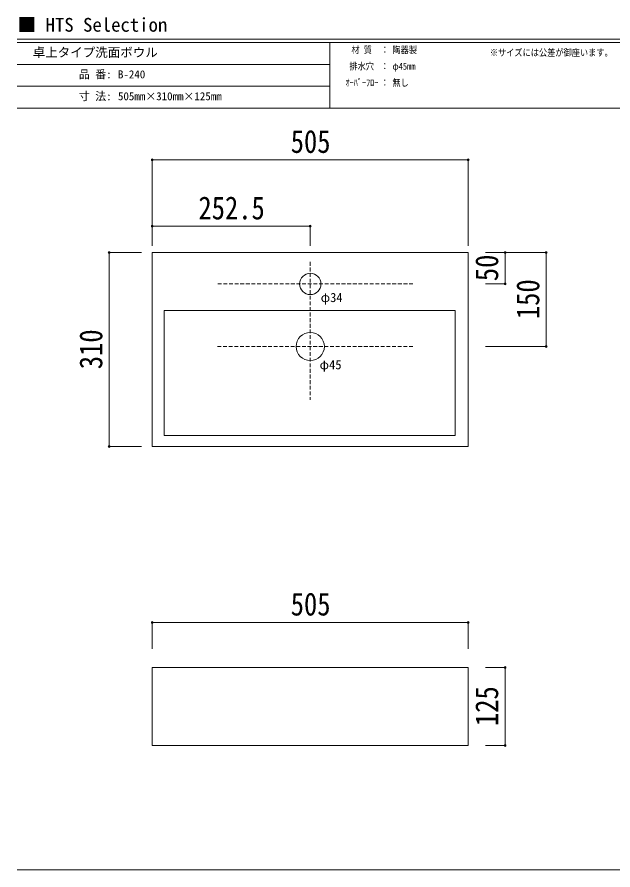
# Model space of a CAD drawing. Units: millimetres, scale not verified. Extents: x -1002 to 1002, y -687 to 676.
# Drawn here: x -1002 to -50, y -687 to 676 of the extents above; entities that cross this region are included whole.
import ezdxf
from ezdxf.enums import TextEntityAlignment as Align

# ---------------------------------------------------------------- set-up
doc = ezdxf.new("R2010")
doc.units = ezdxf.units.MM
doc.header["$LTSCALE"] = 5
doc.header["$PDMODE"] = 32
doc.header["$PDSIZE"] = 3
doc.linetypes.add('DASHED1', pattern=[1.8, 1.2, -0.6])
doc.layers.add('F-0', color=7, linetype='Continuous', lineweight=15)
doc.styles.add('ＭＳ ゴシック', font='')
doc.styles.get('ＭＳ ゴシック').set_extended_font_data('MS Gothic')

msp = doc.modelspace()

# ---------------------------------------------------------------- linework, layer by layer
at = {"layer": 'F-0'}
for p, q in [((1002.034, 640.036), (-1002.086, 640.036)), ((1002.034, 635.036), (-1002.086, 635.036)), ((-502.086, 635.036), (-502.086, 530.036)), ((-502.086, 600.036), (-1002.086, 600.036)), ((-502.086, 565.036), (-1002.086, 565.036)), ((1002.034, 530.036), (-1002.086, 530.036)), ((-785.865, -363.416), (-280.865, -363.416)), ((-280.865, -363.416), (-280.865, -488.416)), ((-1002.086, -687.064), (1002.034, -687.064))]:
    msp.add_line(p, q, dxfattribs=at)
at = {"layer": 'F-0', "color": 4, "lineweight": 9}
for p, q in [((-785.865, 447.532), (-280.865, 447.532)), ((-785.865, 447.532), (-785.865, 310.323)), ((-280.865, 447.532), (-280.865, 310.323)), ((-785.865, 341.358), (-533.365, 341.358)), ((-785.865, 341.358), (-785.865, 310.323)), ((-533.365, 341.358), (-533.365, 310.323)), ((-854.779, 299.218), (-854.779, -10.782)), ((-854.779, 299.218), (-803.031, 299.218)), ((-222.014, 299.218), (-253.049, 299.218)), ((-156.268, 299.218), (-253.049, 299.218)), ((-222.014, 299.218), (-222.014, 249.218)), ((-156.268, 299.218), (-156.268, 149.218)), ((-222.014, 249.218), (-253.049, 249.218)), ((-156.268, 149.218), (-253.049, 149.218)), ((-854.779, -10.782), (-803.031, -10.782)), ((-785.865, -291.588), (-280.865, -291.588)), ((-785.865, -291.588), (-785.865, -333.927)), ((-280.865, -291.588), (-280.865, -333.927)), ((-222.014, -363.416), (-253.049, -363.416)), ((-222.014, -363.416), (-222.014, -488.416)), ((-222.014, -488.416), (-253.049, -488.416))]:
    msp.add_line(p, q, dxfattribs=at)
at = {"layer": 'F-0', "color": 4, "linetype": 'DASHED1', "lineweight": 9}
for p, q in [((-533.365, 284.296), (-533.365, 63.984)), ((-369.217, 249.218), (-683.96, 249.218)), ((-369.56, 149.218), (-684.206, 149.218))]:
    msp.add_line(p, q, dxfattribs=at)
at = {"layer": 'F-0'}
for points in [[(-785.865, -10.782), (-280.865, -10.782), (-280.865, 299.218), (-785.865, 299.218)], [(-766.999, 6.915), (-301.999, 6.915), (-301.999, 206.915), (-766.999, 206.915)]]:
    msp.add_lwpolyline(points, close=True, dxfattribs=at)
msp.add_lwpolyline([(-785.865, -363.416), (-785.865, -488.416), (-280.865, -488.416)], dxfattribs=at)
for centre, radius in [((-533.365, 249.218), 17), ((-533.365, 149.218), 22.5)]:
    msp.add_circle(centre, radius, dxfattribs=at)
at = {"layer": 'F-0', "color": 6}
for p in [(-785.865, 447.532), (-280.865, 447.532), (-785.865, 341.358), (-533.365, 341.358), (-854.779, 299.218), (-222.014, 299.218), (-156.268, 299.218), (-222.014, 249.218), (-156.268, 149.218), (-854.779, -10.782), (-785.865, -291.588), (-280.865, -291.588), (-222.014, -363.416), (-222.014, -488.416)]:
    msp.add_point(p, dxfattribs=at)

# ---------------------------------------------------------------- texts
at = {"layer": 'F-0', "style": 'ＭＳ ゴシック'}
for s, height, p in [('■ HTS Selection', 21.99, (-1001.367, 645.583)), ('卓上タイプ洗面ボウル', 14.66, (-977.086, 607.536)), ('品 番:', 12.83, (-903.336, 573.786)), ('B-240', 12.83, (-840.774, 573.786)), ('寸 法:', 12.83, (-903.336, 538.786)), ('505mm×310mm×125mm', 12.83, (-840.774, 538.786)), ('φ34', 14.66, (-516.789, 215.81)), ('φ45', 14.66, (-518.494, 108.399))]:
    msp.add_text(s, height=height, dxfattribs=at).set_placement(p, align=Align.BOTTOM_LEFT)
at = {"layer": 'F-0', "style": 'ＭＳ ゴシック', "width": 0.85}
for s, p in [('材 質', (-467.711, 614.411)), ('：', (-420.836, 614.411)), ('陶器製', (-402.086, 614.411)), ('※サイズには公差が御座います。', (-246.359, 610.036)), ('排水穴', (-470.836, 588.161)), ('：', (-420.836, 588.161)), ('φ45mm', (-402.086, 588.161)), ('ｵｰﾊﾞｰﾌﾛｰ', (-477.086, 561.911)), ('：', (-420.836, 561.911)), ('無し', (-402.086, 561.911))]:
    msp.add_text(s, height=11, dxfattribs=at).set_placement(p, align=Align.BOTTOM_LEFT)
at = {"layer": 'F-0', "color": 3, "style": 'ＭＳ ゴシック', "width": 0.85}
for s, p in [('505', (-564.615, 447.532)), ('252.5', (-712.115, 341.358)), ('505', (-564.615, -291.588))]:
    msp.add_text(s, height=36.66, dxfattribs=at).set_placement(p, align=Align.BOTTOM_LEFT)
for s, p in [('50', (-222.014, 253.593)), ('150', (-156.268, 192.968)), ('310', (-854.779, 112.968)), ('125', (-222.014, -457.166))]:
    msp.add_text(s, height=36.66, rotation=90, dxfattribs=at).set_placement(p, align=Align.BOTTOM_LEFT)

doc.saveas('drawing.dxf')
